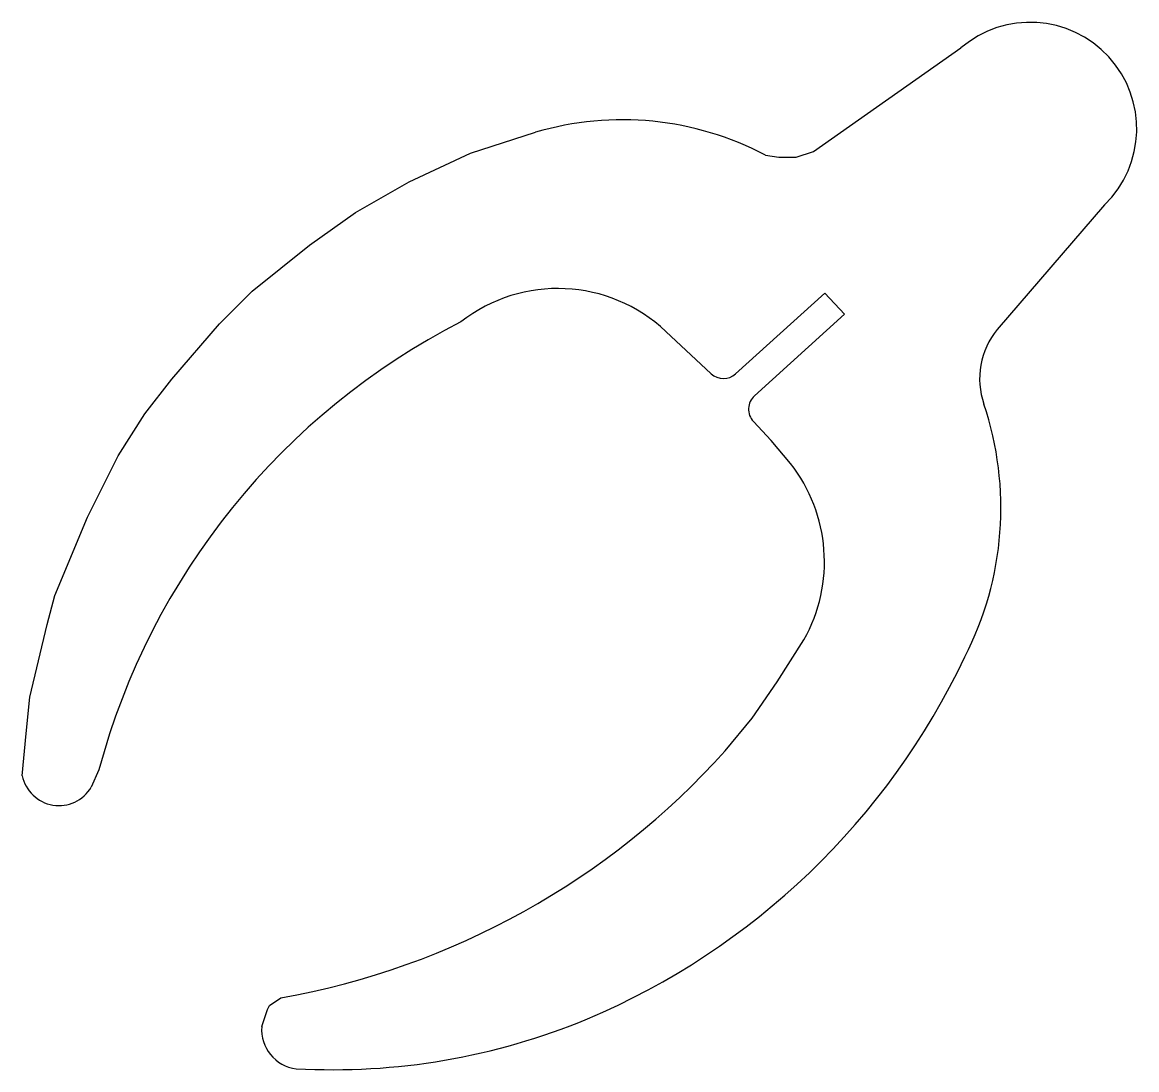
# Model space of a CAD drawing. Extents: x 0 to 61.8, y 0 to 58.1.
import ezdxf

# ---------------------------------------------------------------- set-up
doc = ezdxf.new("R2010")
doc.units = 0
doc.layers.add('WHITE', color=7, linetype='CONTINUOUS')

msp = doc.modelspace()

# ---------------------------------------------------------------- linework, layer by layer
at = {"layer": 'WHITE', "linetype": 'CONTINUOUS'}
for p, q in [((43.88125, 50.949552), (52.0625, 56.687052)), ((24.8625, 50.843302), (28.475, 52.012052)), ((21.4625, 49.249552), (24.8625, 50.843302)), ((41.225, 50.737052), (41.96875, 50.630802)), ((42.925, 50.630802), (43.88125, 50.949552)), ((41.96875, 50.630802), (42.925, 50.630802)), ((18.4875, 47.549552), (21.4625, 49.249552)), ((60.03125, 47.974552), (54.08125, 41.068302)), ((15.9375, 45.743302), (18.4875, 47.549552)), ((12.75, 43.193302), (15.9375, 45.743302)), ((10.94375, 41.387052), (12.75, 43.193302)), ((44.51875, 43.087052), (39.568964, 38.604227)), ((45.599929, 41.907584), (44.51875, 43.087052)), ((40.610348, 37.388718), (45.599929, 41.907584)), ((8.2875, 38.305802), (10.94375, 41.387052)), ((38.215367, 38.614376), (35.7, 40.962052)), ((6.8, 36.393302), (8.2875, 38.305802)), ((5.3125, 34.055802), (6.8, 36.393302)), ((41.54375, 34.905802), (40.55209, 35.963572)), ((42.60625, 33.630802), (41.54375, 34.905802)), ((3.6125, 30.655802), (5.3125, 34.055802)), ((1.80625, 26.299552), (3.6125, 30.655802)), ((1.38125, 24.705802), (1.80625, 26.299552)), ((0.425, 20.668302), (1.38125, 24.705802)), ((41.8625, 21.518302), (43.35, 23.855802)), ((40.48125, 19.499552), (41.8625, 21.518302)), ((0.2125, 18.649552), (0.425, 20.668302)), ((38.99375, 17.693302), (40.48125, 19.499552)), ((0, 16.312052), (0.2125, 18.649552)), ((4.25, 16.630802), (3.825, 15.674552)), ((13.70625, 3.562052), (14.34375, 3.987052)), ((13.28125, 2.393302), (13.6, 3.349552)), ((13.6, 3.349552), (13.70625, 3.562052))]:
    msp.add_line(p, q, dxfattribs=at)
for centre, radius, start, end in [((55.907182, 52.203033), 5.906606, -45.716202, 130.610406), ((33.27729, 35.647448), 17.054684, 62.224176, 106.354638), ((29.705413, 34.589135), 8.749237, 46.752165, 127.896981), ((42.296489, 6.441931), 39.38716, 117.136967, 165.007946), ((57.380685, 38.337474), 4.282954, 140.386618, 199.26236), ((38.897685, 39.345431), 1, -133.025066, -47.834111), ((41.281627, 36.647514), 1, 132.165889, 223.15239), ((36.237798, 31.167237), 18.042906, -27.272539, 18.607912), ((35.701704, 28.189661), 8.790835, -29.537788, 38.239944), ((15.484697, 40.297877), 40.696783, -67.064904, -25.30971), ((6.746303, 46.669694), 43.353537, -79.907142, -41.941721), ((2.03598, 16.73418), 2.07928, -168.286583, -30.638062), ((17.219595, 36.801341), 36.801341, -93.155621, -67.431074), ((15.458323, 2.223407), 2.183692, 175.537786, 263.041029)]:
    msp.add_arc(centre, radius, start, end, dxfattribs=at)

doc.saveas('drawing.dxf')
